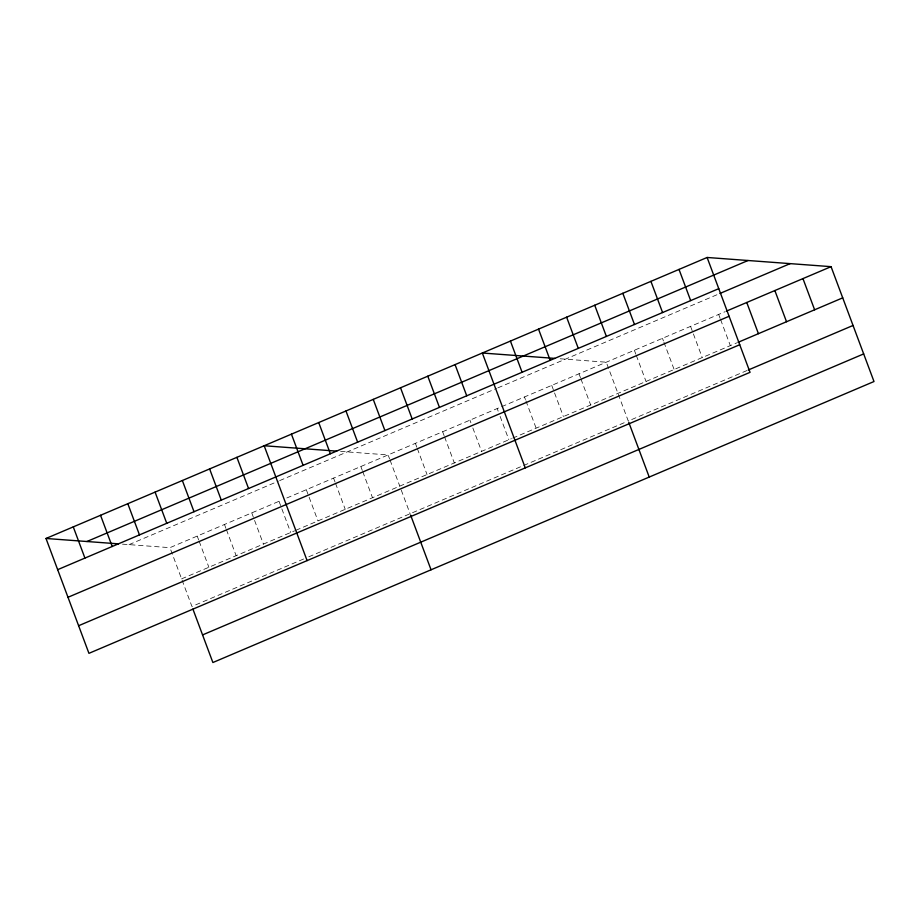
<?xml version="1.0" encoding="UTF-8"?>
<svg xmlns="http://www.w3.org/2000/svg" width="920" height="920" viewBox="0 0 920 920"><rect width="100%" height="100%" fill="white"/><g stroke="black" fill="none" stroke-linecap="round" stroke-linejoin="round"><path stroke-width="0.69" stroke-dasharray="4.6 3.45" d="M129.041 544.628L278.38 481.16M279.68 480.608L496.547 388.424M497.846 387.872L718.635 294.032M122.452 544.145L169.947 547.664L281.623 500.192M286.821 497.984L725.052 311.719M181.608 578.852L294.584 530.84M295.884 530.288L511.451 438.656M512.75 438.104L736.713 342.907M303.611 559.003L191.935 606.464L169.947 547.664M308.809 556.795L626.969 421.555M747.04 370.518L628.268 421.003L606.28 362.204L560.107 358.777M340.63 451.409L388.113 454.928L389.562 458.827M718.669 314.433L720.119 318.332M720.613 319.631L730.331 345.621M690.563 326.37L702.236 357.57M662.469 338.318L663.446 340.917M663.929 342.217L674.13 369.506M634.374 350.255L635.835 354.154M636.318 355.453L646.035 381.455M579.002 373.796L580.462 377.695M580.945 378.994L590.663 404.984M551.735 385.388L563.396 416.576M524.469 396.98L525.435 399.579M525.918 400.878L536.13 428.168M497.191 408.572L498.168 411.171M500.112 416.369L508.852 439.76M469.924 420.152L470.89 422.763M472.834 427.961L481.585 451.352M442.647 431.744L444.107 435.643M444.59 436.942L454.319 462.944M415.38 443.336L416.841 447.235M417.323 448.534L427.041 474.536M390.057 460.126L399.774 486.128M401.247 490.072L410.101 513.74M360.835 466.52L362.296 470.419M362.779 471.718L372.497 497.72M333.569 478.112L335.029 482.011M335.512 483.31L345.23 509.312M306.303 489.704L317.964 520.904M279.024 501.296L290.685 532.496M251.758 512.889L263.419 544.088M224.48 524.481L225.94 528.379M226.423 529.678L236.152 555.668M197.213 536.072L198.674 539.971M199.157 541.27L208.874 567.26"/><path stroke-width="1.38" d="M707.112 257.473L750.053 372.335L88.941 653.338L46 538.476L707.112 257.473L831.059 266.662L874 381.524L212.888 662.526L192.901 609.051M86.905 541.512L748.018 260.51M57.661 569.675L718.773 288.661M719.911 293.48L790.154 263.626M726.328 311.167L831.059 266.662M67.988 597.287L729.1 316.273M737.989 342.366L842.72 297.85M78.626 625.726L739.737 344.724M748.317 369.978L853.035 325.461M202.561 634.915L863.673 353.912M554.841 358.386L482.333 353.016L525.274 467.877M336.674 451.122L264.166 445.751L307.108 560.613M46 538.476L118.507 543.858M802.953 278.599L814.625 309.798M774.858 290.547L786.519 321.735M746.764 302.484L758.425 333.684M679.018 269.411L690.678 300.61M650.911 281.359L662.584 312.547M622.817 293.296L634.478 324.495M594.722 305.244L606.383 336.433M628.751 422.291L649.221 477.066M566.628 317.181L578.289 348.381M538.534 329.13L550.194 360.318M510.428 341.067L522.088 372.266M455.066 364.607L466.727 395.796M427.788 376.199L439.449 407.387M400.522 387.791L412.183 418.979M373.255 399.383L384.916 430.572M410.584 515.028L431.054 569.79M345.978 410.975L357.638 442.163M318.711 422.567L330.372 453.755M291.433 434.159L303.105 465.347M236.9 457.343L248.561 488.531M209.622 468.935L221.283 500.123M182.355 480.527L194.017 511.716M155.089 492.108L166.75 523.308M127.811 503.7L139.472 534.899M100.544 515.292L112.205 546.491M73.266 526.884L84.927 558.083"/></g></svg>
